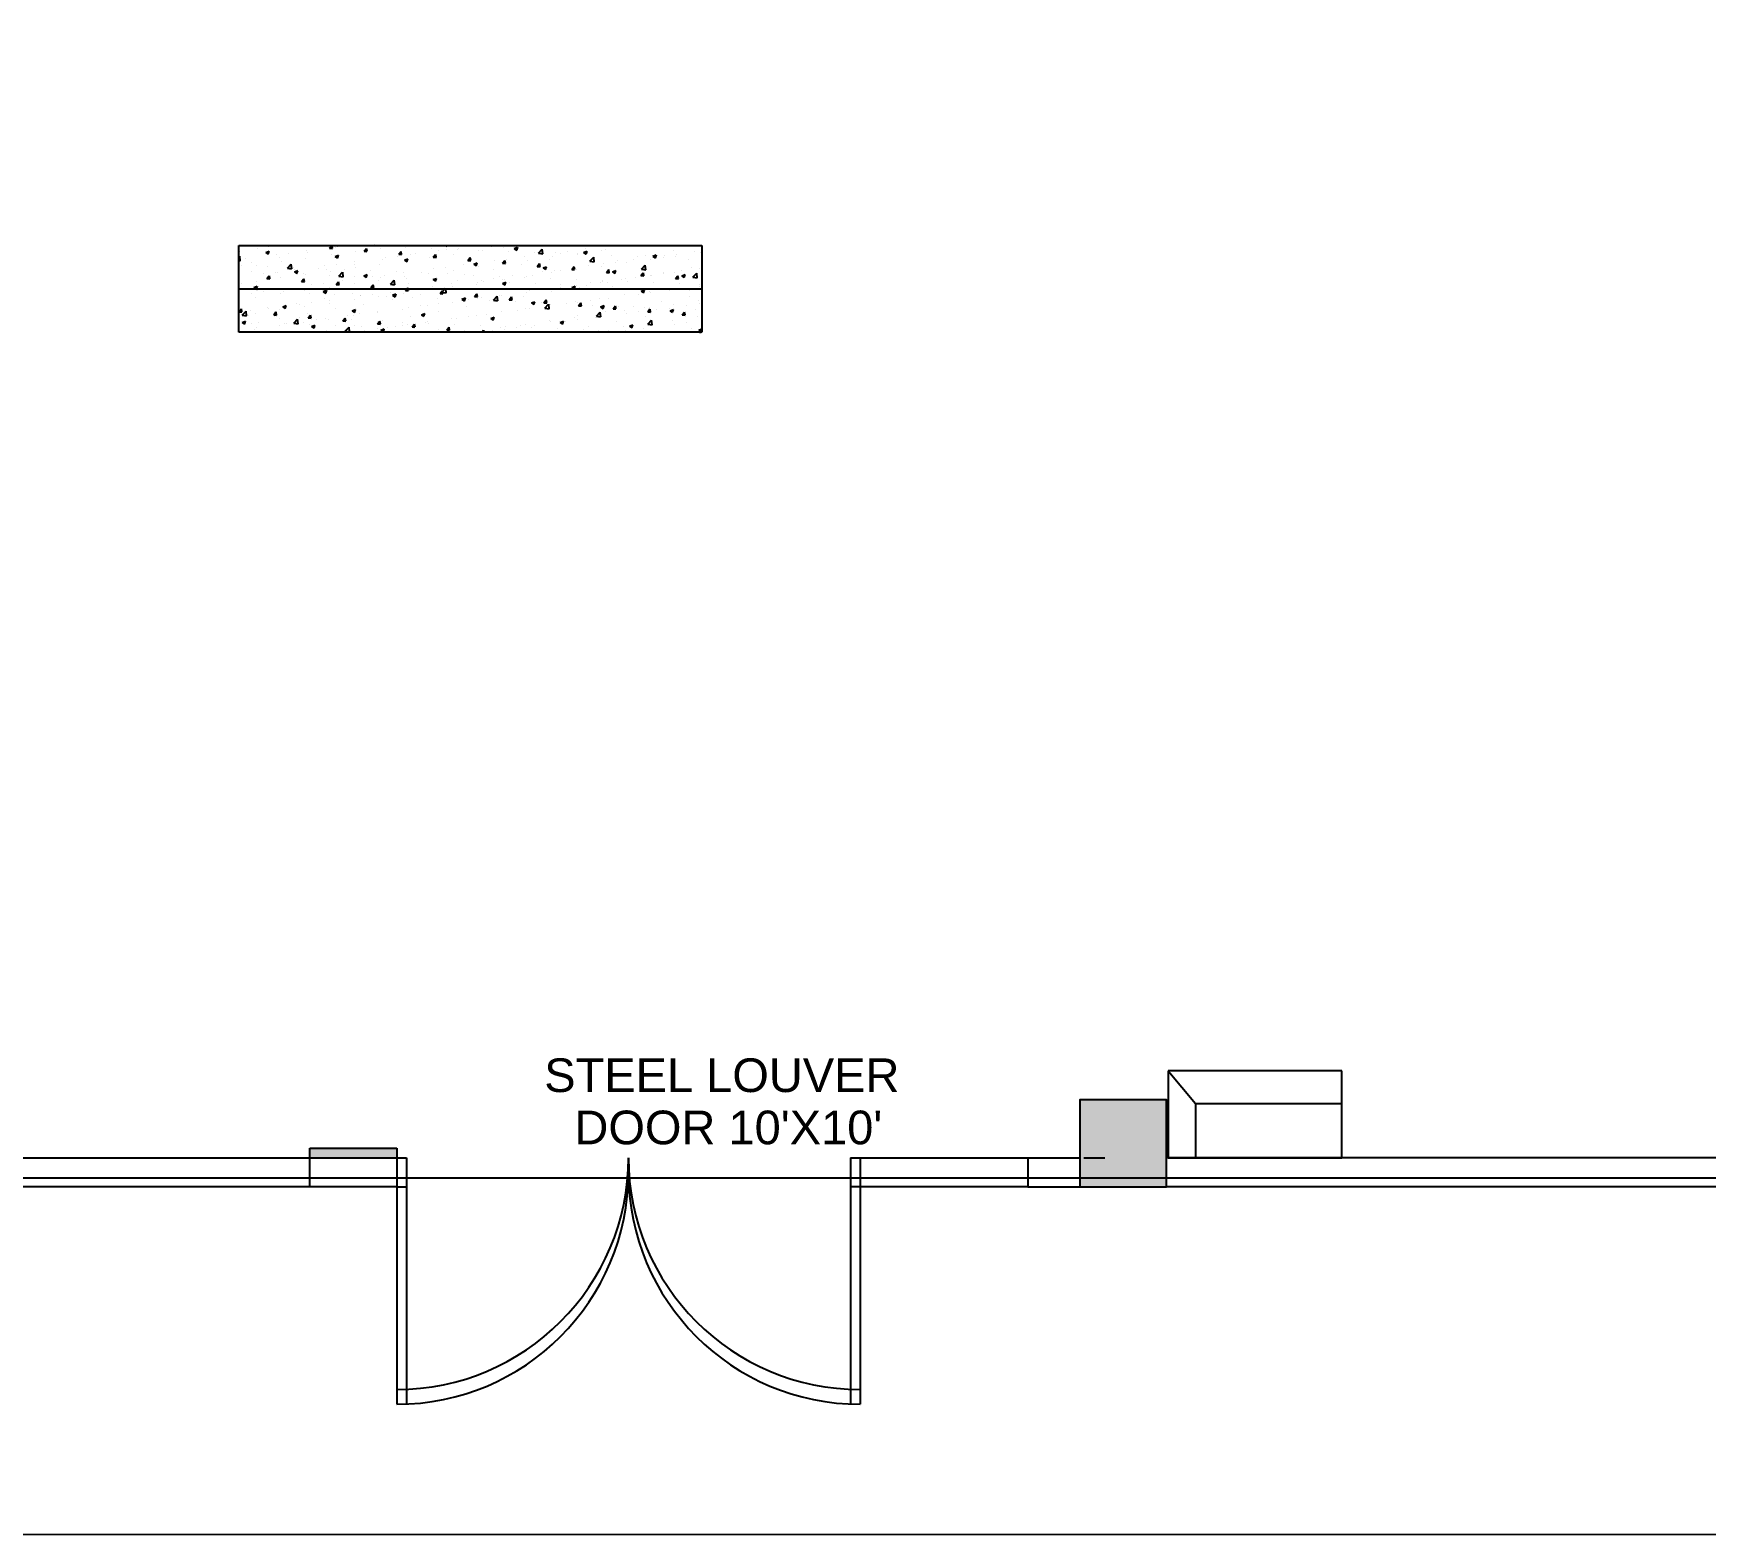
# Model space of a CAD drawing. Header units: inches. Extents: x -90 to 2036, y -33 to 3377.
# Drawn here: x 1087 to 1428.1, y 2728.2 to 3034.3 of the extents above; entities that cross this region are included whole.
import ezdxf
from ezdxf.enums import TextEntityAlignment as Align

# ---------------------------------------------------------------- set-up
doc = ezdxf.new("R2010")
doc.units = ezdxf.units.IN
doc.header["$MEASUREMENT"] = 0
doc.layers.add('First floor Utility', color=69, linetype='CONTINUOUS')
doc.styles.add('STYLE1', font='arial.ttf')

msp = doc.modelspace()

# ---------------------------------------------------------------- hatches: boundary and pattern name
at = {"layer": 'First floor Utility', "linetype": 'Continuous'}
for points in [[(1300.47, 2816.88), (1318.18, 2816.88), (1318.18, 2799.16), (1300.47, 2799.16)], [(1143.46, 2805.07), (1161.18, 2805.07), (1161.18, 2807.04), (1143.46, 2807.04)]]:
    msp.add_hatch(color=253, dxfattribs=at).paths.add_polyline_path(points)

# ---------------------------------------------------------------- linework, layer by layer
at = {"layer": 'First floor Utility', "color": 253, "linetype": 'Continuous'}
for p, q in [((1128.93, 2991.09, -409.45), (1223.42, 2991.09, -409.45)), ((1128.93, 2973.38, -409.45), (1128.93, 2991.09, -409.45)), ((1128.93, 2988.71, -409.45), (1129.11, 2988.89, -409.45)), ((1128.93, 2988, -409.45), (1129.22, 2987.96, -409.45)), ((1129.23, 2987.95, -409.45), (1129.12, 2988.89, -409.45)), ((1129.16, 2989.83, -409.45), (1129.16, 2989.83, -409.45)), ((1130.4, 2988.34, -409.45), (1130.4, 2988.34, -409.45)), ((1132.73, 2990.37, -409.45), (1132.73, 2990.37, -409.45)), ((1134.42, 2989.65, -409.45), (1135.11, 2989.91, -409.45)), ((1134.42, 2989.65, -409.45), (1134.91, 2989.32, -409.45)), ((1134.9, 2990.81, -409.45), (1134.9, 2990.81, -409.45)), ((1134.92, 2989.31, -409.45), (1135.12, 2989.91, -409.45)), ((1136.62, 2989.16, -409.45), (1136.62, 2989.16, -409.45)), ((1137.26, 2988.65, -409.45), (1137.26, 2988.65, -409.45)), ((1137.78, 2991.06, -409.45), (1137.78, 2991.06, -409.45)), ((1139.08, 2989.48, -409.45), (1139.08, 2989.48, -409.45)), ((1140.94, 2991.09, -409.45), (1140.96, 2991.09, -409.45)), ((1140.97, 2991.09, -409.45), (1140.97, 2991.09, -409.45)), ((1142.63, 2988.41, -409.45), (1142.63, 2988.41, -409.45)), ((1142.81, 2989.97, -409.45), (1142.81, 2989.97, -409.45)), ((1143, 2989.64, -409.45), (1143, 2989.64, -409.45)), ((1147.43, 2990.52, -409.45), (1147.91, 2991.09, -409.45)), ((1147.43, 2990.52, -409.45), (1148.02, 2990.47, -409.45)), ((1147.75, 2989.15, -409.45), (1147.75, 2989.15, -409.45)), ((1148.03, 2990.47, -409.45), (1147.92, 2991.09, -409.45)), ((1148.57, 2988.86, -409.45), (1149.25, 2989.12, -409.45)), ((1148.57, 2988.86, -409.45), (1149.06, 2988.53, -409.45)), ((1148.74, 2990.62, -409.45), (1148.74, 2990.62, -409.45)), ((1149.03, 2990.79, -409.45), (1149.03, 2990.79, -409.45)), ((1149.07, 2988.52, -409.45), (1149.27, 2989.12, -409.45)), ((1152.8, 2989.84, -409.45), (1152.8, 2989.84, -409.45)), ((1154.49, 2989.91, -409.45), (1154.97, 2990.47, -409.45)), ((1154.49, 2989.91, -409.45), (1155.08, 2989.86, -409.45)), ((1155.09, 2989.85, -409.45), (1154.98, 2990.47, -409.45)), ((1157.68, 2990.97, -409.45), (1157.68, 2990.97, -409.45)), ((1157.77, 2990.47, -409.45), (1157.77, 2990.47, -409.45)), ((1158.23, 2988.16, -409.45), (1158.23, 2988.16, -409.45)), ((1158.85, 2988.54, -409.45), (1158.85, 2988.54, -409.45)), ((1161.31, 2988.87, -409.45), (1161.31, 2988.87, -409.45)), ((1161.55, 2989.29, -409.45), (1162.03, 2989.85, -409.45)), ((1161.55, 2989.29, -409.45), (1162.14, 2989.24, -409.45)), ((1162.15, 2989.23, -409.45), (1162.04, 2989.85, -409.45)), ((1162.71, 2988.07, -409.45), (1163.4, 2988.33, -409.45)), ((1162.71, 2988.07, -409.45), (1163.2, 2987.74, -409.45)), ((1162.76, 2987.93, -409.45), (1162.76, 2987.93, -409.45)), ((1162.94, 2990.75, -409.45), (1162.94, 2990.75, -409.45)), ((1163.21, 2987.74, -409.45), (1163.41, 2988.33, -409.45)), ((1163.97, 2989.15, -409.45), (1163.97, 2989.15, -409.45)), ((1165.04, 2989.36, -409.45), (1165.04, 2989.36, -409.45)), ((1167.82, 2988.63, -409.45), (1167.82, 2988.63, -409.45)), ((1168.19, 2990.52, -409.45), (1168.19, 2990.52, -409.45)), ((1168.61, 2988.67, -409.45), (1169.09, 2989.24, -409.45)), ((1168.61, 2988.67, -409.45), (1169.2, 2988.62, -409.45)), ((1169.21, 2988.62, -409.45), (1169.1, 2989.23, -409.45)), ((1169.71, 2990.13, -409.45), (1169.71, 2990.13, -409.45)), ((1171.2, 2991.09, -409.45), (1171.47, 2990.91, -409.45)), ((1171.25, 2990.18, -409.45), (1171.25, 2990.18, -409.45)), ((1171.48, 2990.91, -409.45), (1171.54, 2991.09, -409.45)), ((1172.79, 2989.26, -409.45), (1172.79, 2989.26, -409.45)), ((1173.45, 2990.3, -409.45), (1173.45, 2990.3, -409.45)), ((1173.72, 2990.5, -409.45), (1173.72, 2990.5, -409.45)), ((1175.67, 2988.05, -409.45), (1176.15, 2988.62, -409.45)), ((1175.67, 2988.05, -409.45), (1176.26, 2988, -409.45)), ((1176.27, 2988, -409.45), (1176.16, 2988.62, -409.45)), ((1177.45, 2990.99, -409.45), (1177.45, 2990.99, -409.45)), ((1177.9, 2990, -409.45), (1177.9, 2990, -409.45)), ((1178.7, 2990.08, -409.45), (1178.7, 2990.08, -409.45)), ((1180.03, 2991.09, -409.45), (1180.43, 2991.03, -409.45)), ((1180.45, 2991.03, -409.45), (1180.44, 2991.09, -409.45)), ((1181.07, 2987.93, -409.45), (1181.07, 2987.93, -409.45)), ((1182.73, 2987.44, -409.45), (1183.21, 2988, -409.45)), ((1182.95, 2990.69, -409.45), (1182.95, 2990.69, -409.45)), ((1183.33, 2987.38, -409.45), (1183.22, 2988, -409.45)), ((1183.54, 2988.25, -409.45), (1183.54, 2988.25, -409.45)), ((1183.96, 2989.86, -409.45), (1183.96, 2989.86, -409.45)), ((1185.13, 2990.46, -409.45), (1185.81, 2990.72, -409.45)), ((1185.13, 2990.46, -409.45), (1185.62, 2990.12, -409.45)), ((1185.63, 2990.12, -409.45), (1185.83, 2990.72, -409.45)), ((1187.26, 2988.74, -409.45), (1187.26, 2988.74, -409.45)), ((1187.81, 2988.04, -409.45), (1187.81, 2988.04, -409.45)), ((1189.21, 2989.64, -409.45), (1189.21, 2989.64, -409.45)), ((1190.06, 2989.54, -409.45), (1190.83, 2990.34, -409.45)), ((1190.06, 2989.54, -409.45), (1190.94, 2989.4, -409.45)), ((1190.95, 2989.4, -409.45), (1190.84, 2990.33, -409.45)), ((1192.27, 2988.2, -409.45), (1192.27, 2988.2, -409.45)), ((1192.92, 2988.78, -409.45), (1192.92, 2988.78, -409.45)), ((1193.48, 2989.56, -409.45), (1193.48, 2989.56, -409.45)), ((1194.46, 2989.41, -409.45), (1194.46, 2989.41, -409.45)), ((1195.94, 2989.88, -409.45), (1195.94, 2989.88, -409.45)), ((1197.97, 2989.47, -409.45), (1197.97, 2989.47, -409.45)), ((1198.01, 2989.19, -409.45), (1198.01, 2989.19, -409.45)), ((1199.27, 2989.67, -409.45), (1199.96, 2989.93, -409.45)), ((1199.27, 2989.67, -409.45), (1199.76, 2989.34, -409.45)), ((1199.67, 2990.38, -409.45), (1199.67, 2990.38, -409.45)), ((1199.72, 2989.19, -409.45), (1199.72, 2989.19, -409.45)), ((1199.77, 2989.33, -409.45), (1199.97, 2989.93, -409.45)), ((1200.57, 2987.91, -409.45), (1201.33, 2988.71, -409.45)), ((1200.57, 2987.91, -409.45), (1201.44, 2987.77, -409.45)), ((1201.45, 2987.77, -409.45), (1201.35, 2988.7, -409.45)), ((1202.94, 2990.1, -409.45), (1202.94, 2990.1, -409.45)), ((1203.75, 2990.17, -409.45), (1203.75, 2990.17, -409.45)), ((1204.97, 2988.97, -409.45), (1204.97, 2988.97, -409.45)), ((1206.11, 2988.01, -409.45), (1206.11, 2988.01, -409.45)), ((1208.06, 2990.84, -409.45), (1208.06, 2990.84, -409.45)), ((1209.49, 2988.13, -409.45), (1209.49, 2988.13, -409.45)), ((1210.23, 2988.75, -409.45), (1210.23, 2988.75, -409.45)), ((1211.85, 2989, -409.45), (1211.85, 2989, -409.45)), ((1212.99, 2988.26, -409.45), (1212.99, 2988.26, -409.45)), ((1213.42, 2988.88, -409.45), (1214.1, 2989.14, -409.45)), ((1213.42, 2988.88, -409.45), (1213.91, 2988.55, -409.45)), ((1213.92, 2988.55, -409.45), (1214.12, 2989.14, -409.45)), ((1215.48, 2988.53, -409.45), (1215.48, 2988.53, -409.45)), ((1215.71, 2988.95, -409.45), (1215.71, 2988.95, -409.45)), ((1217.59, 2989.98, -409.45), (1217.59, 2989.98, -409.45)), ((1217.96, 2988.89, -409.45), (1217.96, 2988.89, -409.45)), ((1218.17, 2989.27, -409.45), (1218.17, 2989.27, -409.45)), ((1220.73, 2988.3, -409.45), (1220.73, 2988.3, -409.45)), ((1221.9, 2989.76, -409.45), (1221.9, 2989.76, -409.45)), ((1223.07, 2989.63, -409.45), (1223.07, 2989.63, -409.45)), ((1223.33, 2990.97, -409.45), (1223.33, 2990.97, -409.45)), ((1223.42, 2991.09, -409.45), (1223.42, 2973.38, -409.45)), ((1129.5, 2987.05, -409.45), (1129.5, 2987.05, -409.45)), ((1131.52, 2987.67, -409.45), (1131.52, 2987.67, -409.45)), ((1131.57, 2985.73, -409.45), (1131.57, 2985.73, -409.45)), ((1132.61, 2987.09, -409.45), (1132.61, 2987.09, -409.45)), ((1134.03, 2985.27, -409.45), (1134.03, 2985.27, -409.45)), ((1134.68, 2984.36, -409.45), (1135.15, 2984.92, -409.45)), ((1134.75, 2986.83, -409.45), (1134.75, 2986.83, -409.45)), ((1135.28, 2984.3, -409.45), (1135.17, 2984.92, -409.45)), ((1136.49, 2985.6, -409.45), (1136.49, 2985.6, -409.45)), ((1136.83, 2985.51, -409.45), (1136.83, 2985.51, -409.45)), ((1137.54, 2984.51, -409.45), (1137.54, 2984.51, -409.45)), ((1137.66, 2987.78, -409.45), (1137.66, 2987.78, -409.45)), ((1138.85, 2986.47, -409.45), (1139.61, 2987.26, -409.45)), ((1138.85, 2986.47, -409.45), (1139.72, 2986.33, -409.45)), ((1139.73, 2986.33, -409.45), (1139.62, 2987.26, -409.45)), ((1140.01, 2986.61, -409.45), (1140.01, 2986.61, -409.45)), ((1140.22, 2986.09, -409.45), (1140.22, 2986.09, -409.45)), ((1140.3, 2985.68, -409.45), (1140.98, 2985.95, -409.45)), ((1140.3, 2985.68, -409.45), (1140.79, 2985.35, -409.45)), ((1140.8, 2985.35, -409.45), (1141, 2985.94, -409.45)), ((1141.01, 2985.21, -409.45), (1141.01, 2985.21, -409.45)), ((1142.08, 2985.28, -409.45), (1142.08, 2985.28, -409.45)), ((1142.51, 2985.14, -409.45), (1142.51, 2985.14, -409.45)), ((1145.26, 2986.38, -409.45), (1145.26, 2986.38, -409.45)), ((1146.44, 2986.91, -409.45), (1146.44, 2986.91, -409.45)), ((1146.75, 2986.19, -409.45), (1146.75, 2986.19, -409.45)), ((1147.34, 2985.06, -409.45), (1147.34, 2985.06, -409.45)), ((1147.63, 2985.87, -409.45), (1147.63, 2985.87, -409.45)), ((1148.9, 2987.23, -409.45), (1148.9, 2987.23, -409.45)), ((1149.35, 2984.84, -409.45), (1150.12, 2985.64, -409.45)), ((1149.35, 2984.84, -409.45), (1150.23, 2984.7, -409.45)), ((1150.24, 2984.7, -409.45), (1150.13, 2985.63, -409.45)), ((1150.51, 2986.16, -409.45), (1150.51, 2986.16, -409.45)), ((1152.49, 2987.18, -409.45), (1152.49, 2987.18, -409.45)), ((1152.59, 2984.84, -409.45), (1152.59, 2984.84, -409.45)), ((1152.63, 2987.72, -409.45), (1152.63, 2987.72, -409.45)), ((1152.68, 2986.57, -409.45), (1152.68, 2986.57, -409.45)), ((1154.44, 2984.89, -409.45), (1155.13, 2985.16, -409.45)), ((1154.44, 2984.89, -409.45), (1154.93, 2984.56, -409.45)), ((1154.94, 2984.56, -409.45), (1155.14, 2985.16, -409.45)), ((1155.77, 2985.94, -409.45), (1155.77, 2985.94, -409.45)), ((1156.26, 2984.66, -409.45), (1156.26, 2984.66, -409.45)), ((1157.65, 2987.2, -409.45), (1157.65, 2987.2, -409.45)), ((1157.84, 2984.62, -409.45), (1157.84, 2984.62, -409.45)), ((1158.72, 2984.98, -409.45), (1158.72, 2984.98, -409.45)), ((1161.02, 2985.72, -409.45), (1161.02, 2985.72, -409.45)), ((1162.45, 2985.47, -409.45), (1162.45, 2985.47, -409.45)), ((1162.64, 2984.66, -409.45), (1162.64, 2984.66, -409.45)), ((1166.28, 2985.5, -409.45), (1166.28, 2985.5, -409.45)), ((1167.7, 2985.35, -409.45), (1167.7, 2985.35, -409.45)), ((1168.66, 2986.29, -409.45), (1168.66, 2986.29, -409.45)), ((1171.13, 2986.62, -409.45), (1171.13, 2986.62, -409.45)), ((1171.53, 2985.27, -409.45), (1171.53, 2985.27, -409.45)), ((1172.67, 2985.98, -409.45), (1172.67, 2985.98, -409.45)), ((1174.86, 2987.11, -409.45), (1174.86, 2987.11, -409.45)), ((1175.05, 2985.25, -409.45), (1175.05, 2985.25, -409.45)), ((1176.78, 2985.05, -409.45), (1176.78, 2985.05, -409.45)), ((1176.86, 2987.28, -409.45), (1177.54, 2987.55, -409.45)), ((1176.86, 2987.28, -409.45), (1177.35, 2986.95, -409.45)), ((1177.36, 2986.95, -409.45), (1177.56, 2987.54, -409.45)), ((1177.78, 2986.72, -409.45), (1177.78, 2986.72, -409.45)), ((1180.79, 2986.23, -409.45), (1180.79, 2986.23, -409.45)), ((1182.04, 2984.83, -409.45), (1182.04, 2984.83, -409.45)), ((1182.73, 2987.44, -409.45), (1183.32, 2987.38, -409.45)), ((1182.83, 2987.41, -409.45), (1182.83, 2987.41, -409.45)), ((1184.67, 2984.86, -409.45), (1184.67, 2984.86, -409.45)), ((1186.53, 2987.22, -409.45), (1186.53, 2987.22, -409.45)), ((1187.29, 2984.61, -409.45), (1187.29, 2984.61, -409.45)), ((1187.69, 2984.77, -409.45), (1187.69, 2984.77, -409.45)), ((1188.89, 2985.06, -409.45), (1188.89, 2985.06, -409.45)), ((1189.79, 2986.82, -409.45), (1190.27, 2987.38, -409.45)), ((1189.79, 2986.82, -409.45), (1190.38, 2986.77, -409.45)), ((1190.39, 2986.76, -409.45), (1190.28, 2987.38, -409.45)), ((1190.89, 2985.68, -409.45), (1190.89, 2985.68, -409.45)), ((1191, 2986.49, -409.45), (1191.69, 2986.76, -409.45)), ((1191, 2986.49, -409.45), (1191.49, 2986.16, -409.45)), ((1191.5, 2986.16, -409.45), (1191.7, 2986.75, -409.45)), ((1192.8, 2985.5, -409.45), (1192.8, 2985.5, -409.45)), ((1193.35, 2986, -409.45), (1193.35, 2986, -409.45)), ((1194.63, 2986.04, -409.45), (1194.63, 2986.04, -409.45)), ((1196.85, 2986.2, -409.45), (1197.33, 2986.77, -409.45)), ((1196.85, 2986.2, -409.45), (1197.44, 2986.15, -409.45)), ((1197.08, 2986.49, -409.45), (1197.08, 2986.49, -409.45)), ((1197.45, 2986.15, -409.45), (1197.34, 2986.76, -409.45)), ((1197.85, 2986.2, -409.45), (1197.85, 2986.2, -409.45)), ((1200.37, 2987.03, -409.45), (1200.37, 2987.03, -409.45)), ((1202.82, 2986.83, -409.45), (1202.82, 2986.83, -409.45)), ((1203.3, 2987.31, -409.45), (1203.3, 2987.31, -409.45)), ((1203.91, 2985.58, -409.45), (1204.39, 2986.15, -409.45)), ((1203.91, 2985.58, -409.45), (1204.5, 2985.53, -409.45)), ((1204.51, 2985.53, -409.45), (1204.4, 2986.15, -409.45)), ((1205.15, 2985.7, -409.45), (1205.83, 2985.97, -409.45)), ((1205.15, 2985.7, -409.45), (1205.64, 2985.37, -409.45)), ((1205.65, 2985.37, -409.45), (1205.85, 2985.97, -409.45)), ((1205.76, 2987.64, -409.45), (1205.76, 2987.64, -409.45)), ((1207.94, 2987.56, -409.45), (1207.94, 2987.56, -409.45)), ((1209.87, 2984.57, -409.45), (1209.87, 2984.57, -409.45)), ((1210.97, 2984.97, -409.45), (1211.45, 2985.53, -409.45)), ((1210.97, 2984.97, -409.45), (1211.56, 2984.91, -409.45)), ((1211.07, 2986.28, -409.45), (1211.84, 2987.08, -409.45)), ((1211.07, 2986.28, -409.45), (1211.95, 2986.14, -409.45)), ((1211.57, 2984.91, -409.45), (1211.46, 2985.53, -409.45)), ((1211.96, 2986.14, -409.45), (1211.85, 2987.07, -409.45)), ((1212.87, 2984.98, -409.45), (1212.87, 2984.98, -409.45)), ((1213.12, 2985.06, -409.45), (1213.12, 2985.06, -409.45)), ((1215.58, 2985.39, -409.45), (1215.58, 2985.39, -409.45)), ((1215.61, 2985.55, -409.45), (1215.61, 2985.55, -409.45)), ((1217.84, 2985.61, -409.45), (1217.84, 2985.61, -409.45)), ((1218.03, 2984.35, -409.45), (1218.5, 2984.91, -409.45)), ((1218.63, 2984.29, -409.45), (1218.52, 2984.91, -409.45)), ((1219.29, 2984.92, -409.45), (1219.98, 2985.18, -409.45)), ((1219.29, 2984.92, -409.45), (1219.78, 2984.59, -409.45)), ((1219.31, 2985.88, -409.45), (1219.31, 2985.88, -409.45)), ((1219.79, 2984.58, -409.45), (1219.99, 2985.18, -409.45)), ((1221.35, 2986.54, -409.45), (1221.35, 2986.54, -409.45)), ((1221.58, 2984.65, -409.45), (1222.34, 2985.45, -409.45)), ((1221.58, 2984.65, -409.45), (1222.45, 2984.51, -409.45)), ((1222.46, 2984.51, -409.45), (1222.35, 2985.44, -409.45)), ((1222.95, 2986.35, -409.45), (1222.95, 2986.35, -409.45)), ((1128.93, 2982.23, -409.45), (1223.42, 2982.23, -409.45)), ((1129.53, 2983.24, -409.45), (1129.53, 2983.24, -409.45)), ((1131.44, 2981.39, -409.45), (1131.44, 2981.39, -409.45)), ((1132.03, 2982.51, -409.45), (1132.71, 2982.77, -409.45)), ((1132.03, 2982.51, -409.45), (1132.43, 2982.23, -409.45)), ((1132.43, 2982.23, -409.45), (1132.52, 2982.18, -409.45)), ((1132.49, 2983.81, -409.45), (1132.49, 2983.81, -409.45)), ((1132.53, 2982.18, -409.45), (1132.55, 2982.23, -409.45)), ((1132.55, 2982.23, -409.45), (1132.73, 2982.77, -409.45)), ((1132.79, 2981.82, -409.45), (1132.79, 2981.82, -409.45)), ((1133.91, 2981.72, -409.45), (1133.91, 2981.72, -409.45)), ((1134.68, 2984.36, -409.45), (1135.27, 2984.3, -409.45)), ((1135.27, 2984.22, -409.45), (1135.27, 2984.22, -409.45)), ((1137.42, 2981.23, -409.45), (1137.42, 2981.23, -409.45)), ((1137.63, 2982.21, -409.45), (1137.63, 2982.21, -409.45)), ((1138.05, 2981.6, -409.45), (1138.05, 2981.6, -409.45)), ((1141.74, 2983.74, -409.45), (1142.21, 2984.3, -409.45)), ((1141.74, 2983.74, -409.45), (1142.33, 2983.69, -409.45)), ((1142.34, 2983.68, -409.45), (1142.23, 2984.3, -409.45)), ((1142.39, 2981.86, -409.45), (1142.39, 2981.86, -409.45)), ((1143.3, 2981.38, -409.45), (1143.3, 2981.38, -409.45)), ((1143.85, 2983.03, -409.45), (1143.85, 2983.03, -409.45)), ((1146.17, 2981.72, -409.45), (1146.86, 2981.98, -409.45)), ((1146.17, 2981.72, -409.45), (1146.66, 2981.39, -409.45)), ((1146.31, 2983.35, -409.45), (1146.31, 2983.35, -409.45)), ((1146.67, 2981.39, -409.45), (1146.87, 2981.98, -409.45)), ((1147.51, 2982.6, -409.45), (1147.51, 2982.6, -409.45)), ((1148.56, 2981.16, -409.45), (1148.56, 2981.16, -409.45)), ((1148.8, 2983.12, -409.45), (1149.27, 2983.69, -409.45)), ((1148.8, 2983.12, -409.45), (1149.39, 2983.07, -409.45)), ((1149.4, 2983.07, -409.45), (1149.29, 2983.68, -409.45)), ((1150.04, 2983.84, -409.45), (1150.04, 2983.84, -409.45)), ((1152.09, 2981.31, -409.45), (1152.09, 2981.31, -409.45)), ((1152.56, 2983.29, -409.45), (1152.56, 2983.29, -409.45)), ((1155.86, 2982.5, -409.45), (1156.33, 2983.07, -409.45)), ((1155.86, 2982.5, -409.45), (1156.45, 2982.45, -409.45)), ((1156.13, 2981.1, -409.45), (1156.13, 2981.1, -409.45)), ((1156.46, 2982.45, -409.45), (1156.35, 2983.07, -409.45)), ((1157.53, 2983.92, -409.45), (1157.53, 2983.92, -409.45)), ((1157.83, 2982.29, -409.45), (1157.83, 2982.29, -409.45)), ((1159.85, 2983.21, -409.45), (1160.62, 2984.01, -409.45)), ((1159.85, 2983.21, -409.45), (1160.73, 2983.07, -409.45)), ((1159.86, 2981.59, -409.45), (1159.86, 2981.59, -409.45)), ((1160.32, 2980.93, -409.45), (1161, 2981.2, -409.45)), ((1160.74, 2983.07, -409.45), (1160.63, 2984, -409.45)), ((1160.82, 2980.6, -409.45), (1161.02, 2981.19, -409.45)), ((1162.52, 2981.38, -409.45), (1162.52, 2981.38, -409.45)), ((1162.92, 2981.89, -409.45), (1163.21, 2982.23, -409.45)), ((1162.92, 2981.89, -409.45), (1163.51, 2981.83, -409.45)), ((1163.1, 2984.4, -409.45), (1163.1, 2984.4, -409.45)), ((1163.21, 2982.23, -409.45), (1163.39, 2982.45, -409.45)), ((1163.44, 2982.23, -409.45), (1163.41, 2982.45, -409.45)), ((1163.52, 2981.83, -409.45), (1163.44, 2982.23, -409.45)), ((1163.57, 2983.28, -409.45), (1163.57, 2983.28, -409.45)), ((1165.93, 2981.11, -409.45), (1165.93, 2981.11, -409.45)), ((1166.08, 2982.41, -409.45), (1166.08, 2982.41, -409.45)), ((1167.58, 2982.07, -409.45), (1167.58, 2982.07, -409.45)), ((1168.35, 2984.17, -409.45), (1168.35, 2984.17, -409.45)), ((1168.54, 2982.74, -409.45), (1168.54, 2982.74, -409.45)), ((1168.59, 2984.11, -409.45), (1169.27, 2984.37, -409.45)), ((1168.59, 2984.11, -409.45), (1169.08, 2983.78, -409.45)), ((1169.09, 2983.77, -409.45), (1169.29, 2984.37, -409.45)), ((1169.31, 2984.26, -409.45), (1169.31, 2984.26, -409.45)), ((1169.98, 2981.27, -409.45), (1170.45, 2981.83, -409.45)), ((1169.98, 2981.27, -409.45), (1170.57, 2981.22, -409.45)), ((1170.36, 2981.58, -409.45), (1170.99, 2982.23, -409.45)), ((1170.36, 2981.58, -409.45), (1171.23, 2981.44, -409.45)), ((1170.58, 2981.21, -409.45), (1170.46, 2981.83, -409.45)), ((1170.99, 2982.23, -409.45), (1171.13, 2982.38, -409.45)), ((1171.15, 2982.23, -409.45), (1171.14, 2982.37, -409.45)), ((1171.25, 2981.44, -409.45), (1171.15, 2982.23, -409.45)), ((1171.67, 2982.1, -409.45), (1171.67, 2982.1, -409.45)), ((1172.27, 2983.23, -409.45), (1172.27, 2983.23, -409.45)), ((1172.55, 2982.7, -409.45), (1172.55, 2982.7, -409.45)), ((1173.61, 2983.95, -409.45), (1173.61, 2983.95, -409.45)), ((1177.04, 2980.65, -409.45), (1177.51, 2981.22, -409.45)), ((1177.41, 2983.09, -409.45), (1177.41, 2983.09, -409.45)), ((1177.64, 2980.6, -409.45), (1177.52, 2981.21, -409.45)), ((1177.66, 2983.44, -409.45), (1177.66, 2983.44, -409.45)), ((1178.48, 2984.04, -409.45), (1178.48, 2984.04, -409.45)), ((1178.86, 2983.73, -409.45), (1178.86, 2983.73, -409.45)), ((1180.95, 2984.37, -409.45), (1180.95, 2984.37, -409.45)), ((1182.72, 2984.14, -409.45), (1182.72, 2984.14, -409.45)), ((1182.73, 2983.32, -409.45), (1183.42, 2983.58, -409.45)), ((1182.73, 2983.32, -409.45), (1183.22, 2982.99, -409.45)), ((1183.15, 2984.07, -409.45), (1183.15, 2984.07, -409.45)), ((1183.23, 2982.98, -409.45), (1183.43, 2983.58, -409.45)), ((1184.11, 2983.51, -409.45), (1184.11, 2983.51, -409.45)), ((1187.57, 2981.49, -409.45), (1187.57, 2981.49, -409.45)), ((1188.3, 2981.8, -409.45), (1188.3, 2981.8, -409.45)), ((1189.37, 2983.29, -409.45), (1189.37, 2983.29, -409.45)), ((1190.77, 2982.12, -409.45), (1190.77, 2982.12, -409.45)), ((1192.55, 2984.39, -409.45), (1192.55, 2984.39, -409.45)), ((1192.65, 2981.61, -409.45), (1192.65, 2981.61, -409.45)), ((1192.68, 2982.23, -409.45), (1192.68, 2982.23, -409.45)), ((1194.49, 2982.61, -409.45), (1194.49, 2982.61, -409.45)), ((1194.62, 2983.06, -409.45), (1194.62, 2983.06, -409.45)), ((1196.88, 2982.53, -409.45), (1197.56, 2982.79, -409.45)), ((1196.88, 2982.53, -409.45), (1197.31, 2982.23, -409.45)), ((1197.31, 2982.23, -409.45), (1197.37, 2982.2, -409.45)), ((1197.38, 2982.2, -409.45), (1197.39, 2982.23, -409.45)), ((1197.39, 2982.23, -409.45), (1197.58, 2982.79, -409.45)), ((1197.73, 2982.92, -409.45), (1197.73, 2982.92, -409.45)), ((1197.8, 2984.16, -409.45), (1197.8, 2984.16, -409.45)), ((1198.39, 2982.6, -409.45), (1198.39, 2982.6, -409.45)), ((1199.88, 2982.84, -409.45), (1199.88, 2982.84, -409.45)), ((1200.71, 2983.43, -409.45), (1200.71, 2983.43, -409.45)), ((1202.7, 2983.55, -409.45), (1202.7, 2983.55, -409.45)), ((1203.06, 2983.94, -409.45), (1203.06, 2983.94, -409.45)), ((1203.17, 2983.75, -409.45), (1203.17, 2983.75, -409.45)), ((1204.13, 2983.58, -409.45), (1204.13, 2983.58, -409.45)), ((1205.13, 2982.62, -409.45), (1205.13, 2982.62, -409.45)), ((1206.9, 2984.24, -409.45), (1206.9, 2984.24, -409.45)), ((1207.82, 2984.29, -409.45), (1207.82, 2984.29, -409.45)), ((1208.31, 2983.72, -409.45), (1208.31, 2983.72, -409.45)), ((1210.39, 2982.4, -409.45), (1210.39, 2982.4, -409.45)), ((1210.53, 2981.18, -409.45), (1210.53, 2981.18, -409.45)), ((1211.02, 2981.74, -409.45), (1211.71, 2982.01, -409.45)), ((1211.02, 2981.74, -409.45), (1211.51, 2981.41, -409.45)), ((1211.52, 2981.41, -409.45), (1211.72, 2982, -409.45)), ((1212.75, 2981.7, -409.45), (1212.75, 2981.7, -409.45)), ((1212.99, 2981.51, -409.45), (1212.99, 2981.51, -409.45)), ((1213.56, 2983.5, -409.45), (1213.56, 2983.5, -409.45)), ((1215.64, 2982.18, -409.45), (1215.64, 2982.18, -409.45)), ((1216.72, 2982, -409.45), (1216.72, 2982, -409.45)), ((1217.72, 2982.33, -409.45), (1217.72, 2982.33, -409.45)), ((1218.03, 2984.35, -409.45), (1218.62, 2984.3, -409.45)), ((1218.82, 2983.28, -409.45), (1218.82, 2983.28, -409.45)), ((1220.89, 2981.95, -409.45), (1220.89, 2981.95, -409.45)), ((1222.83, 2983.07, -409.45), (1222.83, 2983.07, -409.45)), ((1222.93, 2982.81, -409.45), (1222.93, 2982.81, -409.45)), ((1128.99, 2977.57, -409.45), (1129.46, 2978.14, -409.45)), ((1129.59, 2977.52, -409.45), (1129.47, 2978.13, -409.45)), ((1129.65, 2976.88, -409.45), (1130.41, 2977.68, -409.45)), ((1130.53, 2976.74, -409.45), (1130.42, 2977.67, -409.45)), ((1131.32, 2977.84, -409.45), (1131.32, 2977.84, -409.45)), ((1132.37, 2980.54, -409.45), (1132.37, 2980.54, -409.45)), ((1134.87, 2978.35, -409.45), (1134.87, 2978.35, -409.45)), ((1135.04, 2978.33, -409.45), (1135.04, 2978.33, -409.45)), ((1137.3, 2977.95, -409.45), (1137.3, 2977.95, -409.45)), ((1137.9, 2978.55, -409.45), (1138.59, 2978.81, -409.45)), ((1137.9, 2978.55, -409.45), (1138.39, 2978.22, -409.45)), ((1138.4, 2978.21, -409.45), (1138.6, 2978.81, -409.45)), ((1140.61, 2979.33, -409.45), (1140.61, 2979.33, -409.45)), ((1141.26, 2979.14, -409.45), (1141.26, 2979.14, -409.45)), ((1142.28, 2978.58, -409.45), (1142.28, 2978.58, -409.45)), ((1143.72, 2979.47, -409.45), (1143.72, 2979.47, -409.45)), ((1146.35, 2980.32, -409.45), (1146.35, 2980.32, -409.45)), ((1147.39, 2979.32, -409.45), (1147.39, 2979.32, -409.45)), ((1147.45, 2979.96, -409.45), (1147.45, 2979.96, -409.45)), ((1148.71, 2978.16, -409.45), (1148.71, 2978.16, -409.45)), ((1152.05, 2977.76, -409.45), (1152.74, 2978.02, -409.45)), ((1152.05, 2977.76, -409.45), (1152.54, 2977.43, -409.45)), ((1152.44, 2980.01, -409.45), (1152.44, 2980.01, -409.45)), ((1152.55, 2977.42, -409.45), (1152.75, 2978.02, -409.45)), ((1153.67, 2980.78, -409.45), (1153.67, 2980.78, -409.45)), ((1153.81, 2980.94, -409.45), (1153.81, 2980.94, -409.45)), ((1154.45, 2979.14, -409.45), (1154.45, 2979.14, -409.45)), ((1157.27, 2977.71, -409.45), (1157.27, 2977.71, -409.45)), ((1157.41, 2980.64, -409.45), (1157.41, 2980.64, -409.45)), ((1159.06, 2980.71, -409.45), (1159.06, 2980.71, -409.45)), ((1160.19, 2980.13, -409.45), (1160.19, 2980.13, -409.45)), ((1160.32, 2980.93, -409.45), (1160.81, 2980.6, -409.45)), ((1162.4, 2978.1, -409.45), (1162.4, 2978.1, -409.45)), ((1163.49, 2978.53, -409.45), (1163.49, 2978.53, -409.45)), ((1164.32, 2980.49, -409.45), (1164.32, 2980.49, -409.45)), ((1165.95, 2978.85, -409.45), (1165.95, 2978.85, -409.45)), ((1167.46, 2978.8, -409.45), (1167.46, 2978.8, -409.45)), ((1169.57, 2980.27, -409.45), (1169.57, 2980.27, -409.45)), ((1169.68, 2979.34, -409.45), (1169.68, 2979.34, -409.45)), ((1169.69, 2977.67, -409.45), (1169.69, 2977.67, -409.45)), ((1172.43, 2979.43, -409.45), (1172.43, 2979.43, -409.45)), ((1174.46, 2980.14, -409.45), (1175.15, 2980.41, -409.45)), ((1174.46, 2980.14, -409.45), (1174.95, 2979.81, -409.45)), ((1174.83, 2980.05, -409.45), (1174.83, 2980.05, -409.45)), ((1174.96, 2979.81, -409.45), (1175.16, 2980.41, -409.45)), ((1175.43, 2978.66, -409.45), (1175.43, 2978.66, -409.45)), ((1175.89, 2980.16, -409.45), (1175.89, 2980.16, -409.45)), ((1177.04, 2980.65, -409.45), (1177.63, 2980.6, -409.45)), ((1177.54, 2980.17, -409.45), (1177.54, 2980.17, -409.45)), ((1178.36, 2980.49, -409.45), (1178.36, 2980.49, -409.45)), ((1180.08, 2979.83, -409.45), (1180.08, 2979.83, -409.45)), ((1180.86, 2979.95, -409.45), (1181.63, 2980.75, -409.45)), ((1180.86, 2979.95, -409.45), (1181.74, 2979.81, -409.45)), ((1181.17, 2979.64, -409.45), (1181.17, 2979.64, -409.45)), ((1181.75, 2979.81, -409.45), (1181.64, 2980.74, -409.45)), ((1182.09, 2980.98, -409.45), (1182.09, 2980.98, -409.45)), ((1182.6, 2980.86, -409.45), (1182.6, 2980.86, -409.45)), ((1184.1, 2980.03, -409.45), (1184.57, 2980.6, -409.45)), ((1184.1, 2980.03, -409.45), (1184.69, 2979.98, -409.45)), ((1184.7, 2979.98, -409.45), (1184.58, 2980.6, -409.45)), ((1185.33, 2979.6, -409.45), (1185.33, 2979.6, -409.45)), ((1185.71, 2977.91, -409.45), (1185.71, 2977.91, -409.45)), ((1186.91, 2980.63, -409.45), (1186.91, 2980.63, -409.45)), ((1187.45, 2978.21, -409.45), (1187.45, 2978.21, -409.45)), ((1188.18, 2978.24, -409.45), (1188.18, 2978.24, -409.45)), ((1188.61, 2979.36, -409.45), (1189.29, 2979.62, -409.45)), ((1188.61, 2979.36, -409.45), (1189.1, 2979.02, -409.45)), ((1189.11, 2979.02, -409.45), (1189.31, 2979.62, -409.45)), ((1190.59, 2979.38, -409.45), (1190.59, 2979.38, -409.45)), ((1191.16, 2979.42, -409.45), (1191.63, 2979.98, -409.45)), ((1191.16, 2979.42, -409.45), (1191.75, 2979.36, -409.45)), ((1191.37, 2978.32, -409.45), (1192.13, 2979.12, -409.45)), ((1191.37, 2978.32, -409.45), (1192.24, 2978.18, -409.45)), ((1191.76, 2979.36, -409.45), (1191.64, 2979.98, -409.45)), ((1191.9, 2978.73, -409.45), (1191.9, 2978.73, -409.45)), ((1192.25, 2978.18, -409.45), (1192.15, 2979.11, -409.45)), ((1192.56, 2978.95, -409.45), (1192.56, 2978.95, -409.45)), ((1195.84, 2979.16, -409.45), (1195.84, 2979.16, -409.45)), ((1197.61, 2979.64, -409.45), (1197.61, 2979.64, -409.45)), ((1198.12, 2979.55, -409.45), (1198.12, 2979.55, -409.45)), ((1198.22, 2978.8, -409.45), (1198.69, 2979.36, -409.45)), ((1198.22, 2978.8, -409.45), (1198.81, 2978.75, -409.45)), ((1198.82, 2978.74, -409.45), (1198.7, 2979.36, -409.45)), ((1200.58, 2979.87, -409.45), (1200.58, 2979.87, -409.45)), ((1201.1, 2978.94, -409.45), (1201.1, 2978.94, -409.45)), ((1202.58, 2980.27, -409.45), (1202.58, 2980.27, -409.45)), ((1202.75, 2978.57, -409.45), (1203.44, 2978.83, -409.45)), ((1202.75, 2978.57, -409.45), (1203.24, 2978.24, -409.45)), ((1203.25, 2978.23, -409.45), (1203.45, 2978.83, -409.45)), ((1203.72, 2977.71, -409.45), (1203.72, 2977.71, -409.45)), ((1204.31, 2980.36, -409.45), (1204.31, 2980.36, -409.45)), ((1205.28, 2978.18, -409.45), (1205.75, 2978.75, -409.45)), ((1205.28, 2978.18, -409.45), (1205.87, 2978.13, -409.45)), ((1205.88, 2978.13, -409.45), (1205.76, 2978.74, -409.45)), ((1206.35, 2978.72, -409.45), (1206.35, 2978.72, -409.45)), ((1207.58, 2977.74, -409.45), (1207.58, 2977.74, -409.45)), ((1207.7, 2981.01, -409.45), (1207.7, 2981.01, -409.45)), ((1209.46, 2978.69, -409.45), (1209.46, 2978.69, -409.45)), ((1211.61, 2978.49, -409.45), (1211.61, 2978.49, -409.45)), ((1212.34, 2977.56, -409.45), (1212.81, 2978.13, -409.45)), ((1212.63, 2978.43, -409.45), (1212.63, 2978.43, -409.45)), ((1212.94, 2977.51, -409.45), (1212.82, 2978.12, -409.45)), ((1214.13, 2978.11, -409.45), (1214.13, 2978.11, -409.45)), ((1215.2, 2979.68, -409.45), (1215.2, 2979.68, -409.45)), ((1216.86, 2978.27, -409.45), (1216.86, 2978.27, -409.45)), ((1216.9, 2977.78, -409.45), (1217.58, 2978.04, -409.45)), ((1216.9, 2977.78, -409.45), (1217.39, 2977.45, -409.45)), ((1217.4, 2977.45, -409.45), (1217.6, 2978.04, -409.45)), ((1217.6, 2979.06, -409.45), (1217.6, 2979.06, -409.45)), ((1220.35, 2978.93, -409.45), (1220.35, 2978.93, -409.45)), ((1220.94, 2980.67, -409.45), (1220.94, 2980.67, -409.45)), ((1222.11, 2978.05, -409.45), (1222.11, 2978.05, -409.45)), ((1222.71, 2979.8, -409.45), (1222.71, 2979.8, -409.45)), ((1222.81, 2979.26, -409.45), (1222.81, 2979.26, -409.45)), ((1223.3, 2978.5, -409.45), (1223.3, 2978.5, -409.45)), ((1128.99, 2977.57, -409.45), (1129.57, 2977.52, -409.45)), ((1129.13, 2977.36, -409.45), (1129.13, 2977.36, -409.45)), ((1129.63, 2975.37, -409.45), (1130.32, 2975.64, -409.45)), ((1129.63, 2975.37, -409.45), (1130.12, 2975.04, -409.45)), ((1129.65, 2976.88, -409.45), (1130.52, 2976.74, -409.45)), ((1130.13, 2975.04, -409.45), (1130.33, 2975.63, -409.45)), ((1130.88, 2976.79, -409.45), (1130.88, 2976.79, -409.45)), ((1131.49, 2975.2, -409.45), (1131.49, 2975.2, -409.45)), ((1132.25, 2977.26, -409.45), (1132.25, 2977.26, -409.45)), ((1132.45, 2974.44, -409.45), (1132.45, 2974.44, -409.45)), ((1132.95, 2975.47, -409.45), (1132.95, 2975.47, -409.45)), ((1136.05, 2976.95, -409.45), (1136.52, 2977.52, -409.45)), ((1136.05, 2976.95, -409.45), (1136.63, 2976.9, -409.45)), ((1136.13, 2976.57, -409.45), (1136.13, 2976.57, -409.45)), ((1136.65, 2976.9, -409.45), (1136.53, 2977.52, -409.45)), ((1137.18, 2974.68, -409.45), (1137.18, 2974.68, -409.45)), ((1137.23, 2976.19, -409.45), (1137.23, 2976.19, -409.45)), ((1138.21, 2975.25, -409.45), (1138.21, 2975.25, -409.45)), ((1138.67, 2975.26, -409.45), (1138.67, 2975.26, -409.45)), ((1140.15, 2975.25, -409.45), (1140.92, 2976.05, -409.45)), ((1140.15, 2975.25, -409.45), (1141.03, 2975.11, -409.45)), ((1141.04, 2975.11, -409.45), (1140.93, 2976.04, -409.45)), ((1141.13, 2975.59, -409.45), (1141.13, 2975.59, -409.45)), ((1141.39, 2976.35, -409.45), (1141.39, 2976.35, -409.45)), ((1142.16, 2975.31, -409.45), (1142.16, 2975.31, -409.45)), ((1142.97, 2977.17, -409.45), (1142.97, 2977.17, -409.45)), ((1143.11, 2976.34, -409.45), (1143.58, 2976.9, -409.45)), ((1143.11, 2976.34, -409.45), (1143.69, 2976.28, -409.45)), ((1143.46, 2975.03, -409.45), (1143.46, 2975.03, -409.45)), ((1143.71, 2976.28, -409.45), (1143.59, 2976.9, -409.45)), ((1143.78, 2974.58, -409.45), (1144.47, 2974.85, -409.45)), ((1143.78, 2974.58, -409.45), (1144.27, 2974.25, -409.45)), ((1144.28, 2974.25, -409.45), (1144.48, 2974.84, -409.45)), ((1144.86, 2976.08, -409.45), (1144.86, 2976.08, -409.45)), ((1146.64, 2976.13, -409.45), (1146.64, 2976.13, -409.45)), ((1147.27, 2976.04, -409.45), (1147.27, 2976.04, -409.45)), ((1148.71, 2974.81, -409.45), (1148.71, 2974.81, -409.45)), ((1150.17, 2975.72, -409.45), (1150.64, 2976.28, -409.45)), ((1150.17, 2975.72, -409.45), (1150.75, 2975.67, -409.45)), ((1150.77, 2975.66, -409.45), (1150.65, 2976.28, -409.45)), ((1150.65, 2973.62, -409.45), (1151.42, 2974.42, -409.45)), ((1151.08, 2976.9, -409.45), (1151.08, 2976.9, -409.45)), ((1151.54, 2973.48, -409.45), (1151.43, 2974.41, -409.45)), ((1151.89, 2975.91, -409.45), (1151.89, 2975.91, -409.45)), ((1152.32, 2976.74, -409.45), (1152.32, 2976.74, -409.45)), ((1152.47, 2974.71, -409.45), (1152.47, 2974.71, -409.45)), ((1153.54, 2977.22, -409.45), (1153.54, 2977.22, -409.45)), ((1153.97, 2974.58, -409.45), (1153.97, 2974.58, -409.45)), ((1157.15, 2975.68, -409.45), (1157.15, 2975.68, -409.45)), ((1157.22, 2975.1, -409.45), (1157.7, 2975.67, -409.45)), ((1157.22, 2975.1, -409.45), (1157.81, 2975.05, -409.45)), ((1157.29, 2977.37, -409.45), (1157.29, 2977.37, -409.45)), ((1157.82, 2975.05, -409.45), (1157.71, 2975.66, -409.45)), ((1158.21, 2975.7, -409.45), (1158.21, 2975.7, -409.45)), ((1159.22, 2974.36, -409.45), (1159.22, 2974.36, -409.45)), ((1160.9, 2974.65, -409.45), (1160.9, 2974.65, -409.45)), ((1162.29, 2974.83, -409.45), (1162.29, 2974.83, -409.45)), ((1162.4, 2975.46, -409.45), (1162.4, 2975.46, -409.45)), ((1163.36, 2974.97, -409.45), (1163.36, 2974.97, -409.45)), ((1163.95, 2976.68, -409.45), (1163.95, 2976.68, -409.45)), ((1164.28, 2974.48, -409.45), (1164.76, 2975.05, -409.45)), ((1164.28, 2974.48, -409.45), (1164.87, 2974.43, -409.45)), ((1164.88, 2974.43, -409.45), (1164.77, 2975.05, -409.45)), ((1166.19, 2976.97, -409.45), (1166.88, 2977.23, -409.45)), ((1166.19, 2976.97, -409.45), (1166.68, 2976.64, -409.45)), ((1166.69, 2976.64, -409.45), (1166.89, 2977.23, -409.45)), ((1167.09, 2975.46, -409.45), (1167.09, 2975.46, -409.45)), ((1167.34, 2975.52, -409.45), (1167.34, 2975.52, -409.45)), ((1167.66, 2975.24, -409.45), (1167.66, 2975.24, -409.45)), ((1171.34, 2973.86, -409.45), (1171.82, 2974.43, -409.45)), ((1171.94, 2973.81, -409.45), (1171.83, 2974.43, -409.45)), ((1172.31, 2976.15, -409.45), (1172.31, 2976.15, -409.45)), ((1172.91, 2975.02, -409.45), (1172.91, 2975.02, -409.45)), ((1173.3, 2976.28, -409.45), (1173.3, 2976.28, -409.45)), ((1175.77, 2976.61, -409.45), (1175.77, 2976.61, -409.45)), ((1177.42, 2976.89, -409.45), (1177.42, 2976.89, -409.45)), ((1178.16, 2974.8, -409.45), (1178.16, 2974.8, -409.45)), ((1179.5, 2977.1, -409.45), (1179.5, 2977.1, -409.45)), ((1180.34, 2976.18, -409.45), (1181.02, 2976.45, -409.45)), ((1180.34, 2976.18, -409.45), (1180.83, 2975.85, -409.45)), ((1180.84, 2975.85, -409.45), (1181.04, 2976.44, -409.45)), ((1182.36, 2974.31, -409.45), (1182.36, 2974.31, -409.45)), ((1182.48, 2977.58, -409.45), (1182.48, 2977.58, -409.45)), ((1183.42, 2974.57, -409.45), (1183.42, 2974.57, -409.45)), ((1185.59, 2974.36, -409.45), (1185.59, 2974.36, -409.45)), ((1186.5, 2974.75, -409.45), (1186.5, 2974.75, -409.45)), ((1187.33, 2974.94, -409.45), (1187.33, 2974.94, -409.45)), ((1188.67, 2974.35, -409.45), (1188.67, 2974.35, -409.45)), ((1189.31, 2974.85, -409.45), (1189.31, 2974.85, -409.45)), ((1192.24, 2975.74, -409.45), (1192.24, 2975.74, -409.45)), ((1192.44, 2975.67, -409.45), (1192.44, 2975.67, -409.45)), ((1194.48, 2975.39, -409.45), (1195.17, 2975.66, -409.45)), ((1194.48, 2975.39, -409.45), (1194.97, 2975.06, -409.45)), ((1194.98, 2975.06, -409.45), (1195.18, 2975.65, -409.45)), ((1195.53, 2975.67, -409.45), (1195.53, 2975.67, -409.45)), ((1197.49, 2976.37, -409.45), (1197.49, 2976.37, -409.45)), ((1197.98, 2976.72, -409.45), (1197.98, 2976.72, -409.45)), ((1197.99, 2975.99, -409.45), (1197.99, 2975.99, -409.45)), ((1200.34, 2974.56, -409.45), (1200.34, 2974.56, -409.45)), ((1201.72, 2976.48, -409.45), (1201.72, 2976.48, -409.45)), ((1201.87, 2976.69, -409.45), (1202.64, 2977.49, -409.45)), ((1201.87, 2976.69, -409.45), (1202.75, 2976.56, -409.45)), ((1202.46, 2977, -409.45), (1202.46, 2977, -409.45)), ((1202.76, 2976.55, -409.45), (1202.65, 2977.49, -409.45)), ((1206.08, 2975.55, -409.45), (1206.08, 2975.55, -409.45)), ((1207.46, 2974.46, -409.45), (1207.46, 2974.46, -409.45)), ((1207.94, 2977.3, -409.45), (1207.94, 2977.3, -409.45)), ((1208.63, 2974.6, -409.45), (1209.31, 2974.87, -409.45)), ((1208.63, 2974.6, -409.45), (1209.12, 2974.27, -409.45)), ((1209.13, 2974.27, -409.45), (1209.33, 2974.87, -409.45)), ((1210.4, 2977.62, -409.45), (1210.4, 2977.62, -409.45)), ((1211.54, 2974.23, -409.45), (1211.54, 2974.23, -409.45)), ((1211.82, 2976.53, -409.45), (1211.82, 2976.53, -409.45)), ((1212.34, 2977.56, -409.45), (1212.92, 2977.51, -409.45)), ((1212.38, 2975.06, -409.45), (1213.14, 2975.86, -409.45)), ((1212.38, 2975.06, -409.45), (1213.25, 2974.93, -409.45)), ((1212.51, 2975.15, -409.45), (1212.51, 2975.15, -409.45)), ((1213.26, 2974.92, -409.45), (1213.15, 2975.86, -409.45)), ((1217.48, 2975.78, -409.45), (1217.48, 2975.78, -409.45)), ((1217.56, 2977.52, -409.45), (1217.56, 2977.52, -409.45)), ((1217.76, 2975.05, -409.45), (1217.76, 2975.05, -409.45)), ((1219.4, 2976.94, -409.45), (1219.87, 2977.51, -409.45)), ((1219.4, 2976.94, -409.45), (1219.98, 2976.89, -409.45)), ((1220, 2976.89, -409.45), (1219.88, 2977.51, -409.45)), ((1220.22, 2975.38, -409.45), (1220.22, 2975.38, -409.45)), ((1222.59, 2976.52, -409.45), (1222.59, 2976.52, -409.45)), ((1223.42, 2973.38, -409.45), (1128.93, 2973.38, -409.45)), ((1132.13, 2973.98, -409.45), (1132.13, 2973.98, -409.45)), ((1146.73, 2973.73, -409.45), (1146.73, 2973.73, -409.45)), ((1150.65, 2973.62, -409.45), (1151.53, 2973.48, -409.45)), ((1152.2, 2973.46, -409.45), (1152.2, 2973.46, -409.45)), ((1154.68, 2973.83, -409.45), (1154.68, 2973.83, -409.45)), ((1157.17, 2974.09, -409.45), (1157.17, 2974.09, -409.45)), ((1157.92, 2973.79, -409.45), (1158.61, 2974.06, -409.45)), ((1157.92, 2973.79, -409.45), (1158.41, 2973.46, -409.45)), ((1158.42, 2973.46, -409.45), (1158.62, 2974.06, -409.45)), ((1164.48, 2974.14, -409.45), (1164.48, 2974.14, -409.45)), ((1169.73, 2973.92, -409.45), (1169.73, 2973.92, -409.45)), ((1171.34, 2973.86, -409.45), (1171.93, 2973.81, -409.45)), ((1174.99, 2973.7, -409.45), (1174.99, 2973.7, -409.45)), ((1177.3, 2973.61, -409.45), (1177.3, 2973.61, -409.45)), ((1178.51, 2973.38, -409.45), (1178.88, 2973.81, -409.45)), ((1178.97, 2973.38, -409.45), (1178.89, 2973.81, -409.45)), ((1180.24, 2973.47, -409.45), (1180.24, 2973.47, -409.45)), ((1180.76, 2973.77, -409.45), (1180.76, 2973.77, -409.45)), ((1183.12, 2974.03, -409.45), (1183.12, 2974.03, -409.45)), ((1193.93, 2974.13, -409.45), (1193.93, 2974.13, -409.45)), ((1194.6, 2973.58, -409.45), (1194.6, 2973.58, -409.45)), ((1199.18, 2973.91, -409.45), (1199.18, 2973.91, -409.45)), ((1202.34, 2973.72, -409.45), (1202.34, 2973.72, -409.45)), ((1204.43, 2973.69, -409.45), (1204.43, 2973.69, -409.45)), ((1205.35, 2973.42, -409.45), (1205.35, 2973.42, -409.45)), ((1207.81, 2973.74, -409.45), (1207.81, 2973.74, -409.45)), ((1209.69, 2973.46, -409.45), (1209.69, 2973.46, -409.45)), ((1221.32, 2974.07, -409.45), (1221.32, 2974.07, -409.45)), ((1222.77, 2973.82, -409.45), (1223.42, 2974.06, -409.45)), ((1222.77, 2973.82, -409.45), (1223.26, 2973.49, -409.45)), ((1222.88, 2973.43, -409.45), (1223.42, 2973.99, -409.45)), ((1222.88, 2973.43, -409.45), (1223.25, 2973.38, -409.45)), ((1223.27, 2973.48, -409.45), (1223.42, 2973.91, -409.45)), ((1318.53, 2822.79, -409.45), (1318.53, 2805.07, -409.45)), ((1353.96, 2822.79, -409.45), (1318.53, 2822.79, -409.45)), ((1318.53, 2822.79, -409.45), (1324.11, 2816.12, -409.45)), ((1353.96, 2805.07, -409.45), (1353.96, 2822.79, -409.45)), ((1324.11, 2816.12, -409.45), (1353.96, 2816.12, -409.45)), ((1324.11, 2816.12, -409.45), (1324.11, 2805.07, -409.45)), ((1002.24, 2805.07, -409.45), (1143.46, 2805.07, -409.45)), ((1143.46, 2799.16, -409.45), (1143.46, 2807.04, -409.45)), ((1143.46, 2807.04, -409.45), (1161.18, 2807.04, -409.45)), ((1143.46, 2807.04, -409.45), (1161.18, 2807.04, -409.45)), ((1143.46, 2799.16, -409.45), (1143.46, 2807.04, -409.45)), ((1143.46, 2805.07, -409.45), (1161.18, 2805.07, -409.45)), ((1143.46, 2799.16, -409.45), (1143.46, 2805.07, -409.45)), ((1161.18, 2807.04, -409.45), (1161.18, 2799.16, -409.45)), ((1161.18, 2807.04, -409.45), (1161.18, 2799.16, -409.45)), ((1161.18, 2805.07, -409.45), (1161.18, 2799.16, -409.45)), ((1161.18, 2805.07, -409.45), (1163.14, 2805.07, -409.45)), ((1161.18, 2805.07, -409.45), (1161.18, 2757.82, -409.45)), ((1163.14, 2805.07, -409.45), (1163.14, 2757.82, -409.45)), ((1253.7, 2805.07, -409.45), (1289.88, 2805.07, -409.45)), ((1253.7, 2805.07, -409.45), (1253.7, 2757.82, -409.45)), ((1255.66, 2805.07, -409.45), (1255.66, 2757.82, -409.45)), ((1289.88, 2805.07, -409.45), (1300.47, 2805.07, -409.45)), ((1289.88, 2805.07, -409.45), (1289.88, 2799.16, -409.45)), ((1289.88, 2805.07, -409.45), (1289.88, 2799.16, -409.45)), ((1301.28, 2805.07, -409.45), (1305.58, 2805.07, -409.45)), ((1459.4, 2805.07, -409.45), (1318.18, 2805.07, -409.45)), ((1318.53, 2805.07, -409.45), (1353.96, 2805.07, -409.45)), ((1161.18, 2802.05, -409.45), (1161.18, 2754.81, -409.45)), ((1163.14, 2802.05, -409.45), (1163.14, 2754.81, -409.45)), ((1253.7, 2802.05, -409.45), (1253.7, 2754.81, -409.45)), ((1255.66, 2802.05, -409.45), (1255.66, 2754.81, -409.45)), ((1143.46, 2799.16, -409.45), (1002.24, 2799.16, -409.45)), ((1161.18, 2799.16, -409.45), (1143.46, 2799.16, -409.45)), ((1161.18, 2799.16, -409.45), (1143.46, 2799.16, -409.45)), ((1161.18, 2799.16, -409.45), (1163.14, 2799.16, -409.45)), ((1208.79, 2799.16, -409.45), (1208.05, 2799.16, -409.45)), ((1289.88, 2799.16, -409.45), (1253.7, 2799.16, -409.45)), ((1289.88, 2799.16, -409.45), (1300.47, 2799.16, -409.45)), ((1301.28, 2799.16, -409.45), (1305.58, 2799.16, -409.45)), ((1459.4, 2799.16, -409.45), (1318.18, 2799.16, -409.45)), ((17.69, 2728.36, -409.45), (1964.62, 2728.25, -409.45))]:
    msp.add_line(p, q, dxfattribs=at)
for points, elevation in [([(41.32, 3353.83), (1941, 3353.83), (1941, 2800.89), (41.32, 2800.89)], -196.85), ([(1318.18, 2799.16), (1318.18, 2816.88), (1300.47, 2816.88), (1300.47, 2799.16)], -409.45)]:
    msp.add_lwpolyline(points, close=True, dxfattribs=dict(at, elevation=elevation))
for centre, start, end in [((1161.18, 2805.07, -409.45), 270, 0), ((1255.66, 2805.07, -409.45), 180, 270), ((1161.18, 2802.05, -409.45), 270, 0), ((1255.66, 2802.05, -409.45), 180, 270)]:
    msp.add_arc(centre, 47.24, start, end, dxfattribs=at)
msp.add_solid([(1156.64, 2991.33, -409.45), (1156.61, 2991.09, -409.45), (1156.57, 2991.33, -409.45)], dxfattribs=at)

# ---------------------------------------------------------------- texts
at = {"layer": 'First floor Utility', "color": 253, "linetype": 'Continuous', "style": 'STYLE1'}
for s, p in [('STEEL LOUVER ', (1228.8, 2818.47, -409.45)), ("DOOR 10'X10'", (1228.8, 2807.82, -409.45))]:
    msp.add_text(s, height=6.8634, dxfattribs=at).set_placement(p, align=Align.CENTER)

doc.saveas('drawing.dxf')
